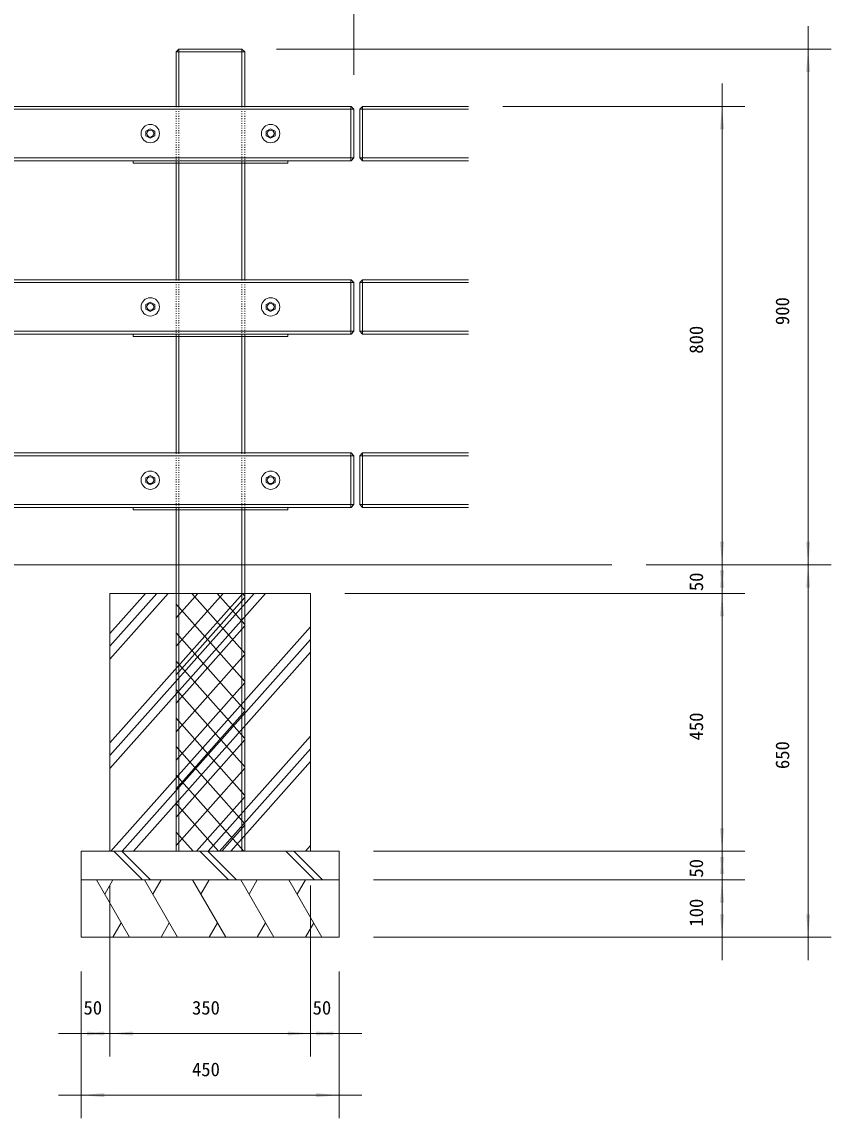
# Model space of a CAD drawing. Units: millimetres, scale not verified. Extents: x -3900 to 3900, y -2750 to 2750.
# Drawn here: x -598 to 815, y -536 to 1377 of the extents above; entities that cross this region are included whole.
import ezdxf
from ezdxf.enums import TextEntityAlignment as Align

# ---------------------------------------------------------------- set-up
doc = ezdxf.new("R2010")
doc.units = ezdxf.units.MM
doc.header["$LTSCALE"] = 20
doc.linetypes.add('USER5', pattern=[0.208282, 0.069427, -0.138855])
doc.layers.add('0-1_IMPORTED', color=30, linetype='Continuous', lineweight=18)
doc.styles.add('ＭＳ ゴシック', font='')
doc.styles.get('ＭＳ ゴシック').set_extended_font_data('MS Gothic')

msp = doc.modelspace()

# ---------------------------------------------------------------- linework, layer by layer
at = {"layer": '0-1_IMPORTED', "color": 1}
for p, q in [((-18.5, 1284.92), (-18.5, 1984)), ((-18.5, 1284.92), (-18.5, 1833.27)), ((774.85, 1369.92), (774.85, 1329.92)), ((-153.5, 1329.92), (814.85, 1329.92)), ((774.85, 1329.92), (774.85, 429.92)), ((624.5, 1229.92), (624.5, 1269.92)), ((242, 1229.92), (664.5, 1229.92)), ((624.5, 429.92), (624.5, 1229.92)), ((624.5, 429.92), (624.5, 469.92)), ((774.85, 469.92), (774.85, 429.92)), ((492, 429.92), (664.5, 429.92)), ((492, 429.92), (664.5, 429.92)), ((492, 429.92), (814.85, 429.92)), ((492, 429.92), (814.85, 429.92)), ((624.5, 379.92), (624.5, 429.92)), ((624.5, 389.92), (624.5, 429.92)), ((774.85, 429.92), (774.85, 389.92)), ((774.85, 429.92), (774.85, -220.08)), ((624.5, 379.92), (624.5, 419.92)), ((-34, 379.92), (664.5, 379.92)), ((-34, 379.92), (664.5, 379.92)), ((624.5, -70.08), (624.5, 379.92)), ((624.5, 339.92), (624.5, 379.92)), ((624.5, -70.08), (624.5, -30.08)), ((16, -70.08), (664.5, -70.08)), ((16, -70.08), (664.5, -70.08)), ((624.5, -120.08), (624.5, -70.08)), ((624.5, -110.08), (624.5, -70.08)), ((624.5, -120.08), (624.5, -80.08)), ((-444, -130.08), (-444, -428.41)), ((-444, -130.08), (-444, -428.41)), ((-94, -130.08), (-94, -428.41)), ((-94, -130.08), (-94, -428.41)), ((16, -120.08), (664.5, -120.08)), ((16, -120.08), (664.5, -120.08)), ((624.5, -220.08), (624.5, -120.08)), ((624.5, -160.08), (624.5, -120.08)), ((16, -220.08), (664.5, -220.08)), ((16, -220.08), (814.85, -220.08)), ((624.5, -260.08), (624.5, -220.08)), ((774.85, -220.08), (774.85, -260.08)), ((-494, -280.08), (-494, -428.41)), ((-494, -280.08), (-494, -536)), ((-44, -280.08), (-44, -428.41)), ((-44, -280.08), (-44, -536)), ((-534, -388.41), (-494, -388.41)), ((-494, -388.41), (-444, -388.41)), ((-484, -388.41), (-444, -388.41)), ((-444, -388.41), (-404, -388.41)), ((-444, -388.41), (-94, -388.41)), ((-134, -388.41), (-94, -388.41)), ((-94, -388.41), (-54, -388.41)), ((-94, -388.41), (-44, -388.41)), ((-44, -388.41), (-4, -388.41)), ((-494, -496), (-534, -496)), ((-44, -496), (-494, -496)), ((-4, -496), (-44, -496))]:
    msp.add_line(p, q, dxfattribs=at)
at = {"layer": '0-1_IMPORTED'}
for p, q in [((-328.5, 1324.92), (-208.5, 1324.92)), ((-323.5, 1329.92), (-323.5, 1229.92)), ((-213.5, 1329.92), (-213.5, 1229.92)), ((-1708.5, 1224.92), (-18.5, 1224.92)), ((-23.5, 1229.92), (-23.5, 1134.92)), ((182, 1224.92), (-8, 1224.92)), ((-3, 1229.92), (-3, 1134.92)), ((-18.5, 1139.92), (-1708.5, 1139.92)), ((-328.5, 1134.92), (-328.5, 927.42)), ((-323.5, 1134.92), (-323.5, 927.42)), ((-213.5, 1134.92), (-213.5, 927.42)), ((-208.5, 1134.92), (-208.5, 927.42)), ((-8, 1139.92), (182, 1139.92)), ((-1708.5, 922.42), (-18.5, 922.42)), ((-23.5, 927.42), (-23.5, 832.42)), ((182, 922.42), (-8, 922.42)), ((-3, 927.42), (-3, 832.42)), ((-18.5, 837.42), (-1708.5, 837.42)), ((-328.5, 832.42), (-328.5, 624.92)), ((-323.5, 832.42), (-323.5, 624.92)), ((-213.5, 832.42), (-213.5, 624.92)), ((-208.5, 832.42), (-208.5, 624.92)), ((-8, 837.42), (182, 837.42)), ((-1708.5, 619.92), (-18.5, 619.92)), ((-23.5, 624.92), (-23.5, 529.92)), ((182, 619.92), (-8, 619.92)), ((-3, 624.92), (-3, 529.92)), ((-18.5, 534.92), (-1708.5, 534.92)), ((-328.5, 529.92), (-328.5, -70.08)), ((-323.5, 529.92), (-323.5, -70.08)), ((-213.5, 529.92), (-213.5, -70.08)), ((-208.5, 529.92), (-208.5, -70.08)), ((-8, 534.92), (182, 534.92)), ((432, 429.92), (-2468.5, 429.92)), ((-444, 265.29), (-342.11, 379.92)), ((-444, 74.37), (-172.4, 379.92)), ((-444, 287.57), (-361.91, 379.92)), ((-444, 96.65), (-192.2, 379.92)), ((-444, 309.84), (-381.71, 379.92)), ((-444, 118.92), (-212, 379.92)), ((-328.5, 337.28), (-290.59, 379.92)), ((-328.5, 287.56), (-246.4, 379.92)), ((-328.5, 237.84), (-208.5, 372.84)), ((-208.5, 275.71), (-301.14, 379.92)), ((-208.5, 325.43), (-256.94, 379.92)), ((-208.5, 375.14), (-212.75, 379.92)), ((-208.5, 225.99), (-328.5, 360.99)), ((-442.29, -70.08), (-94, 321.75)), ((-328.5, 188.12), (-208.5, 323.12)), ((-208.5, 176.27), (-328.5, 311.27)), ((-422.5, -70.08), (-94, 299.48)), ((-402.7, -70.08), (-94, 277.21)), ((-328.5, 138.4), (-208.5, 273.4)), ((-208.5, 126.55), (-328.5, 261.55)), ((-328.5, 88.68), (-208.5, 223.68)), ((-208.5, 76.83), (-328.5, 211.83)), ((-328.5, 38.97), (-208.5, 173.97)), ((-208.5, 27.11), (-328.5, 162.11)), ((-328.5, -10.75), (-208.5, 124.25)), ((-272.59, -70.08), (-94, 130.83)), ((-208.5, -22.6), (-328.5, 112.4)), ((-252.79, -70.08), (-94, 108.56)), ((-232.99, -70.08), (-94, 86.29)), ((-328.5, -60.47), (-208.5, 74.53)), ((-210.49, -70.08), (-328.5, 62.68)), ((-292.84, -70.08), (-208.5, 24.81)), ((-254.69, -70.08), (-328.5, 12.96)), ((-298.88, -70.08), (-328.5, -36.76)), ((-248.65, -70.08), (-208.5, -24.91)), ((-437.14, -70.08), (-387.14, -120.08)), ((-423, -70.08), (-373, -120.08)), ((-287.14, -70.08), (-237.14, -120.08)), ((-273, -70.08), (-223, -120.08)), ((-137.14, -70.08), (-87.14, -120.08)), ((-123, -70.08), (-73, -120.08)), ((-102.88, -70.08), (-94, -60.08)), ((-409.87, -220.08), (-467.61, -120.08)), ((-453.17, -145.08), (-438.74, -120.08)), ((-325.87, -220.08), (-383.61, -120.08)), ((-369.17, -145.08), (-354.74, -120.08)), ((-241.87, -220.08), (-299.61, -120.08)), ((-285.17, -145.08), (-270.74, -120.08)), ((-157.87, -220.08), (-215.61, -120.08)), ((-201.17, -145.08), (-186.74, -120.08)), ((-73.87, -220.08), (-131.61, -120.08)), ((-117.17, -145.08), (-102.74, -120.08)), ((-424.31, -195.08), (-438.74, -220.08)), ((-340.31, -195.08), (-354.74, -220.08)), ((-256.31, -195.08), (-270.74, -220.08)), ((-172.31, -195.08), (-186.74, -220.08)), ((-88.31, -195.08), (-102.74, -220.08))]:
    msp.add_line(p, q, dxfattribs=at)
at = {"layer": '0-1_IMPORTED', "linetype": 'USER5'}
for p, q in [((-328.5, 1229.92), (-328.5, 1134.92)), ((-323.5, 1229.92), (-323.5, 1134.92)), ((-213.5, 1229.92), (-213.5, 1134.92)), ((-208.5, 1229.92), (-208.5, 1134.92)), ((-328.5, 927.42), (-328.5, 832.42)), ((-323.5, 927.42), (-323.5, 832.42)), ((-213.5, 927.42), (-213.5, 832.42)), ((-208.5, 927.42), (-208.5, 832.42)), ((-328.5, 624.92), (-328.5, 529.92)), ((-323.5, 624.92), (-323.5, 529.92)), ((-213.5, 624.92), (-213.5, 529.92)), ((-208.5, 624.92), (-208.5, 529.92))]:
    msp.add_line(p, q, dxfattribs=at)
at = {"layer": '0-1_IMPORTED'}
for points in [[(-328.5, 1229.92), (-328.5, 1324.92), (-323.5, 1329.92), (-213.5, 1329.92), (-208.5, 1324.92), (-208.5, 1229.92)], [(-1708.5, 1229.92), (-22.86, 1229.92), (-18.5, 1224.92), (-18.5, 1139.92), (-22.86, 1134.92), (-1708.5, 1134.92)], [(182, 1229.92), (-3, 1229.92), (-8, 1224.92), (-8, 1139.92), (-3, 1134.92), (182, 1134.92)], [(-1708.5, 927.42), (-22.86, 927.42), (-18.5, 922.42), (-18.5, 837.42), (-22.86, 832.42), (-1708.5, 832.42)], [(182, 927.42), (-3, 927.42), (-8, 922.42), (-8, 837.42), (-3, 832.42), (182, 832.42)], [(-1708.5, 624.92), (-22.86, 624.92), (-18.5, 619.92), (-18.5, 534.92), (-22.86, 529.92), (-1708.5, 529.92)], [(182, 624.92), (-3, 624.92), (-8, 619.92), (-8, 534.92), (-3, 529.92), (182, 529.92)]]:
    msp.add_lwpolyline(points, dxfattribs=at)
for points in [[(-373.5, 1174.46), (-365.5, 1178.46), (-365.5, 1186.46), (-373.5, 1190.46), (-381.5, 1186.46), (-381.5, 1178.46)], [(-163.5, 1174.46), (-171.5, 1178.46), (-171.5, 1186.46), (-163.5, 1190.46), (-155.5, 1186.46), (-155.5, 1178.46)], [(-403.5, 1134.92), (-133.5, 1134.92), (-133.5, 1130.92), (-403.5, 1130.92)], [(-373.5, 871.96), (-365.5, 875.96), (-365.5, 883.96), (-373.5, 887.96), (-381.5, 883.96), (-381.5, 875.96)], [(-163.5, 871.96), (-171.5, 875.96), (-171.5, 883.96), (-163.5, 887.96), (-155.5, 883.96), (-155.5, 875.96)], [(-403.5, 832.42), (-133.5, 832.42), (-133.5, 828.42), (-403.5, 828.42)], [(-373.5, 569.46), (-365.5, 573.46), (-365.5, 581.46), (-373.5, 585.46), (-381.5, 581.46), (-381.5, 573.46)], [(-163.5, 569.46), (-171.5, 573.46), (-171.5, 581.46), (-163.5, 585.46), (-155.5, 581.46), (-155.5, 573.46)], [(-403.5, 529.92), (-133.5, 529.92), (-133.5, 525.92), (-403.5, 525.92)], [(-444, 379.92), (-94, 379.92), (-94, -70.08), (-444, -70.08)], [(-494, -70.08), (-44, -70.08), (-44, -120.08), (-494, -120.08)], [(-494, -120.08), (-44, -120.08), (-44, -220.08), (-494, -220.08)]]:
    msp.add_lwpolyline(points, close=True, dxfattribs=at)
for centre, radius in [((-373.5, 1182.46), 16), ((-373.5, 1182.46), 6), ((-163.5, 1182.46), 16), ((-163.5, 1182.46), 6), ((-373.5, 879.96), 16), ((-373.5, 879.96), 6), ((-163.5, 879.96), 16), ((-163.5, 879.96), 6), ((-373.5, 577.46), 16), ((-163.5, 577.46), 16), ((-373.5, 577.46), 6), ((-163.5, 577.46), 6)]:
    msp.add_circle(centre, radius, dxfattribs=at)
at = {"layer": '0-1_IMPORTED', "color": 1}
for points in [[(774.85, 1329.92), (778.35, 1289.92), (771.35, 1289.92)], [(624.5, 1229.92), (628, 1189.92), (621, 1189.92)], [(624.5, 429.92), (621, 469.92), (628, 469.92)], [(774.85, 429.92), (771.35, 469.92), (778.35, 469.92)], [(624.5, 429.92), (628, 389.92), (621, 389.92)], [(774.85, 429.92), (778.35, 389.92), (771.35, 389.92)], [(624.5, 379.92), (621, 419.92), (628, 419.92)], [(624.5, 379.92), (628, 339.92), (621, 339.92)], [(624.5, -70.08), (621, -30.08), (628, -30.08)], [(624.5, -70.08), (628, -110.08), (621, -110.08)], [(624.5, -120.08), (621, -80.08), (628, -80.08)], [(624.5, -120.08), (628, -160.08), (621, -160.08)], [(624.5, -220.08), (621, -180.08), (628, -180.08)], [(774.85, -220.08), (771.35, -180.08), (778.35, -180.08)], [(-494, -388.41), (-454, -384.91), (-454, -391.91)], [(-444, -388.41), (-484, -391.91), (-484, -384.91)], [(-444, -388.41), (-404, -384.91), (-404, -391.91)], [(-94, -388.41), (-134, -391.91), (-134, -384.91)], [(-94, -388.41), (-54, -384.91), (-54, -391.91)], [(-44, -388.41), (-84, -391.91), (-84, -384.91)], [(-494, -496), (-454, -492.5), (-454, -499.5)], [(-44, -496), (-84, -499.5), (-84, -492.5)]]:
    msp.add_solid(points, dxfattribs=at)

# ---------------------------------------------------------------- texts
at = {"layer": '0-1_IMPORTED', "color": 7, "style": 'ＭＳ ゴシック'}
for s, p in [('900', (748.92, 848.17)), ('800', (598.57, 798.17)), ('50', (598.57, 383.76)), ('450', (598.57, 123.17)), ('650', (748.92, 73.17)), ('50', (598.57, -116.24)), ('100', (598.57, -201.83))]:
    msp.add_text(s, height=23.88, rotation=90, dxfattribs=at).set_placement(p, align=Align.BOTTOM_LEFT)
for s, p in [('50', (-490.17, -362.48)), ('350', (-300.75, -362.48)), ('50', (-90.17, -362.48)), ('450', (-300.75, -470.07))]:
    msp.add_text(s, height=23.88, dxfattribs=at).set_placement(p, align=Align.BOTTOM_LEFT)

doc.saveas('drawing.dxf')
